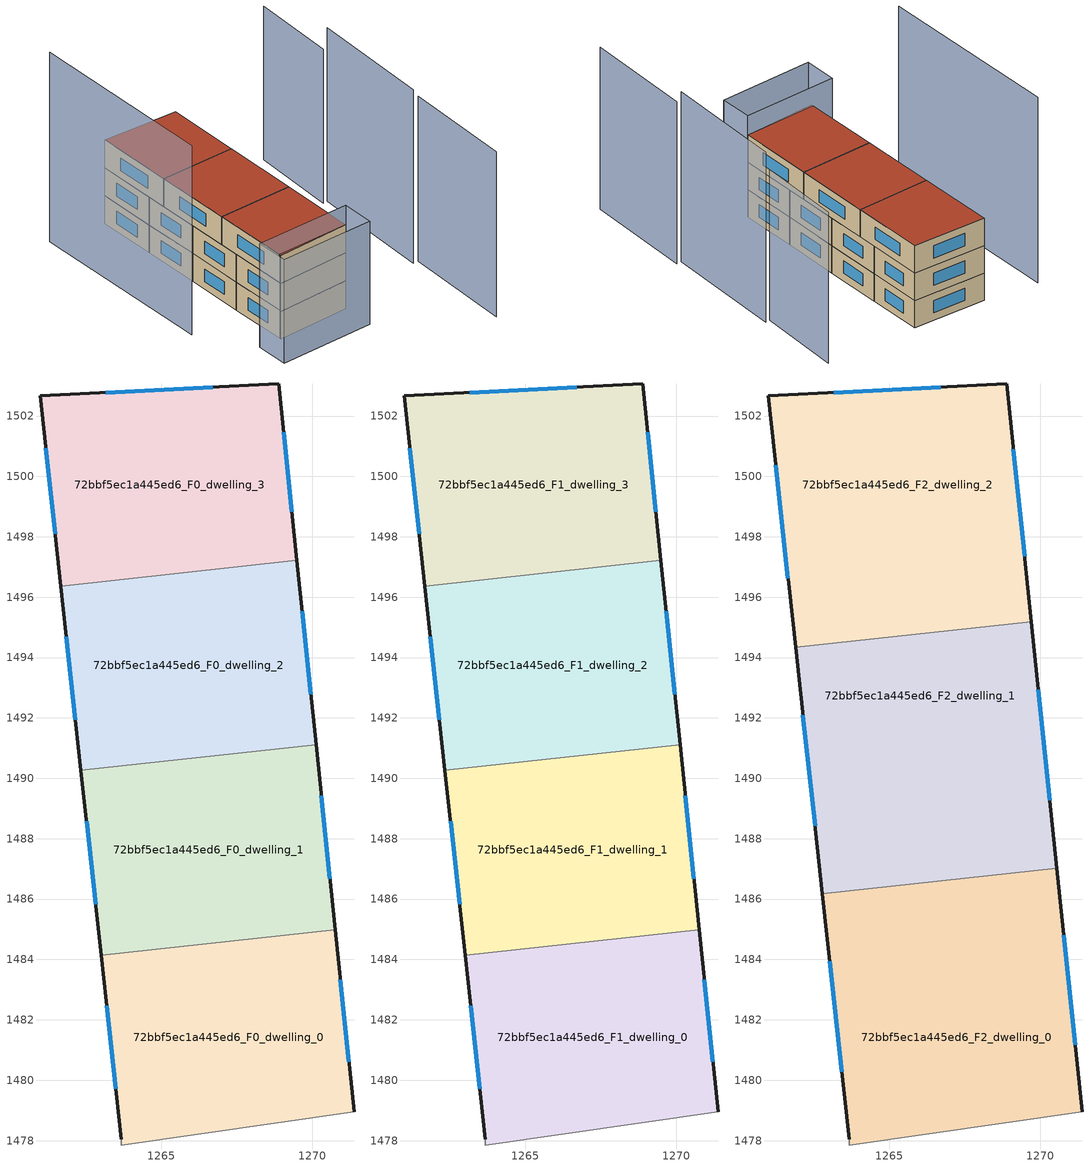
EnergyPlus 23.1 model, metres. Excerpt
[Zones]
72bbf5ec1a445ed6_F0_dwelling_0
 floor ground (EU_floor_Construction): 1270.75,1484.98 1271.38,1478.95 1263.67,1477.85 1263.67,1478.05 1263.01,1484.14 z0
 wall outside (EU_wall_Construction): 1271.38,1478.95 1270.75,1484.98 / 1263.01,1484.14 1263.67,1478.05 z0:3
 wall to 72bbf5ec1a445ed6_F0_dwelling_1 (EU_wall_Construction): 1270.75,1484.98 1263.01,1484.14 z0:3
 wall adiabatic (EU_wall_Construction): 1263.67,1478.05 1263.67,1477.85 1271.38,1478.95 z0:3
 window (EU_Window_Construction): 1271.21,1480.61 1270.93,1483.32 / 1263.19,1482.46 1263.49,1479.73 z0.83:2.17
72bbf5ec1a445ed6_F0_dwelling_1
 floor ground (EU_floor_Construction): 1270.12,1491.11 1270.75,1484.98 1263.01,1484.14 1262.33,1490.27 z0
 wall outside (EU_wall_Construction): 1262.33,1490.27 1263.01,1484.14 / 1270.75,1484.98 1270.12,1491.11 z0:3
 wall to 72bbf5ec1a445ed6_F0_dwelling_2 (EU_wall_Construction): 1270.12,1491.11 1262.33,1490.27 z0:3
 window (EU_Window_Construction): 1262.52,1488.58 1262.82,1485.83 / 1270.58,1486.67 1270.29,1489.43 z0.83:2.17
72bbf5ec1a445ed6_F0_dwelling_2
 floor ground (EU_floor_Construction): 1269.49,1497.22 1270.12,1491.11 1262.33,1490.27 1261.67,1496.37 z0
 wall outside (EU_wall_Construction): 1261.67,1496.37 1262.33,1490.27 / 1270.12,1491.11 1269.49,1497.22 z0:3
 wall to 72bbf5ec1a445ed6_F0_dwelling_3 (EU_wall_Construction): 1269.49,1497.22 1261.67,1496.37 z0:3
 window (EU_Window_Construction): 1261.85,1494.69 1262.15,1491.95 / 1269.95,1492.79 1269.66,1495.54 z0.83:2.17
72bbf5ec1a445ed6_F0_dwelling_3
 floor ground (EU_floor_Construction): 1268.88,1503.07 1269.49,1497.22 1261.67,1496.37 1260.98,1502.67 z0
 wall outside (EU_wall_Construction): 1269.49,1497.22 1268.88,1503.07 1260.98,1502.67 1261.67,1496.37 z0:3
 window (EU_Window_Construction): 1261.17,1500.93 1261.48,1498.1 / 1266.71,1502.96 1263.15,1502.78 / 1269.32,1498.83 1269.05,1501.46 z0.83:2.17
72bbf5ec1a445ed6_F1_dwelling_0
 floor to 72bbf5ec1a445ed6_F0_dwelling_0 (EU_floor_Construction): 1270.75,1484.98 1271.38,1478.95 1263.67,1477.85 1263.67,1478.05 1263.01,1484.14 z3
 wall outside (EU_wall_Construction): 1271.38,1478.95 1270.75,1484.98 / 1263.01,1484.14 1263.67,1478.05 z3:6
 wall to 72bbf5ec1a445ed6_F1_dwelling_1 (EU_wall_Construction): 1270.75,1484.98 1263.01,1484.14 z3:6
 wall adiabatic (EU_wall_Construction): 1263.67,1478.05 1263.67,1477.85 1271.38,1478.95 z3:6
 window (EU_Window_Construction): 1271.21,1480.61 1270.93,1483.32 / 1263.19,1482.46 1263.49,1479.73 z3.83:5.17
72bbf5ec1a445ed6_F1_dwelling_1
 floor to 72bbf5ec1a445ed6_F0_dwelling_1 (EU_floor_Construction): 1270.12,1491.11 1270.75,1484.98 1263.01,1484.14 1262.33,1490.27 z3
 wall outside (EU_wall_Construction): 1262.33,1490.27 1263.01,1484.14 / 1270.75,1484.98 1270.12,1491.11 z3:6
 wall to 72bbf5ec1a445ed6_F1_dwelling_2 (EU_wall_Construction): 1270.12,1491.11 1262.33,1490.27 z3:6
 window (EU_Window_Construction): 1262.52,1488.58 1262.82,1485.83 / 1270.58,1486.67 1270.29,1489.43 z3.83:5.17
72bbf5ec1a445ed6_F1_dwelling_2
 floor to 72bbf5ec1a445ed6_F0_dwelling_2 (EU_floor_Construction): 1269.49,1497.22 1270.12,1491.11 1262.33,1490.27 1261.67,1496.37 z3
 wall outside (EU_wall_Construction): 1261.67,1496.37 1262.33,1490.27 / 1270.12,1491.11 1269.49,1497.22 z3:6
 wall to 72bbf5ec1a445ed6_F1_dwelling_3 (EU_wall_Construction): 1269.49,1497.22 1261.67,1496.37 z3:6
 window (EU_Window_Construction): 1261.85,1494.69 1262.15,1491.95 / 1269.95,1492.79 1269.66,1495.54 z3.83:5.17
72bbf5ec1a445ed6_F1_dwelling_3
 floor to 72bbf5ec1a445ed6_F0_dwelling_3 (EU_floor_Construction): 1268.88,1503.07 1269.49,1497.22 1261.67,1496.37 1260.98,1502.67 z3
 wall outside (EU_wall_Construction): 1269.49,1497.22 1268.88,1503.07 1260.98,1502.67 1261.67,1496.37 z3:6
 window (EU_Window_Construction): 1261.17,1500.93 1261.48,1498.1 / 1266.71,1502.96 1263.15,1502.78 / 1269.32,1498.83 1269.05,1501.46 z3.83:5.17
72bbf5ec1a445ed6_F2_dwelling_0
 floor to 72bbf5ec1a445ed6_F1_dwelling_0 (EU_floor_Construction): 1270.75,1484.98 1271.38,1478.95 1263.67,1477.85 1263.67,1478.05 1263.01,1484.14 z6
 floor to 72bbf5ec1a445ed6_F1_dwelling_1 (EU_floor_Construction): 1270.54,1487.03 1270.75,1484.98 1263.01,1484.14 1262.78,1486.19 z6
 wall outside (EU_wall_Construction): 1271.38,1478.95 1270.54,1487.03 / 1262.78,1486.18 1263.67,1478.05 z6:9
 wall to 72bbf5ec1a445ed6_F2_dwelling_1 (EU_wall_Construction): 1270.54,1487.03 1262.78,1486.18 z6:9
 wall adiabatic (EU_wall_Construction): 1263.67,1478.05 1263.67,1477.85 1271.38,1478.95 z6:9
 window (EU_Window_Construction): 1271.15,1481.17 1270.77,1484.8 / 1263.03,1483.95 1263.43,1480.29 z6.83:8.17
 roof outside (EU_roof_Construction): 1271.38,1478.95 1270.54,1487.03 1262.78,1486.18 1263.67,1478.05 1263.67,1477.85 z9
72bbf5ec1a445ed6_F2_dwelling_1
 floor to 72bbf5ec1a445ed6_F1_dwelling_1 (EU_floor_Construction): 1270.12,1491.11 1270.54,1487.03 1262.78,1486.19 1262.33,1490.27 z6
 floor to 72bbf5ec1a445ed6_F1_dwelling_2 (EU_floor_Construction): 1269.7,1495.19 1270.12,1491.11 1262.33,1490.27 1261.89,1494.34 z6
 wall outside (EU_wall_Construction): 1261.89,1494.34 1262.78,1486.18 / 1270.54,1487.03 1269.7,1495.19 z6:9
 wall to 72bbf5ec1a445ed6_F2_dwelling_2 (EU_wall_Construction): 1269.7,1495.19 1261.89,1494.34 z6:9
 window (EU_Window_Construction): 1262.13,1492.1 1262.54,1488.43 / 1270.31,1489.27 1269.93,1492.94 z6.83:8.17
 roof outside (EU_roof_Construction): 1270.54,1487.03 1269.7,1495.19 1261.89,1494.34 1262.78,1486.18 z9
72bbf5ec1a445ed6_F2_dwelling_2
 floor to 72bbf5ec1a445ed6_F1_dwelling_2 (EU_floor_Construction): 1269.49,1497.22 1269.7,1495.19 1261.89,1494.34 1261.67,1496.37 z6
 floor to 72bbf5ec1a445ed6_F1_dwelling_3 (EU_floor_Construction): 1268.88,1503.07 1269.49,1497.22 1261.67,1496.37 1260.98,1502.67 z6
 wall outside (EU_wall_Construction): 1269.7,1495.19 1268.88,1503.07 1260.98,1502.67 1261.89,1494.34 z6:9
 window (EU_Window_Construction): 1261.23,1500.38 1261.64,1496.63 / 1266.71,1502.96 1263.15,1502.78 / 1269.47,1497.36 1269.11,1500.9 z6.83:8.17
 roof outside (EU_roof_Construction): 1269.7,1495.19 1268.88,1503.07 1260.98,1502.67 1261.89,1494.34 z9
shading: 1281.96,1470.34 1281.19,1481.95 z0:17.7; 1261.39,1477.84 1271.38,1478.95 / 1271.38,1478.95 1271.76,1475.52 / 1271.76,1475.52 1261.77,1474.41 / 1261.77,1474.41 1261.39,1477.84 z0:11.1; 1280.65,1481.91 1279.79,1494.76 z0:18.6; 1255.21,1502.87 1257.4,1482.92 z0:20.3; 1279.3,1494.68 1278.79,1503.66 z0:16.5
[Building]
EU S2 Campaign: North Axis=0; Terrain=City; Solar Distribution=FullExterior
[Site:Location]
Lyon-Bron: Latitude=45.75; Longitude=5; Time Zone=1; Elevation=198
[SizingPeriod:WeatherFileDays]
AnnualSizingPeriod: Begin Month=1; Begin Day of Month=1; End Month=12; End Day of Month=31; Day of Week for Start Day=Monday; Use Weather File Daylight Saving Period=No; Use Weather File Rain and Snow Indicators=No
[MATERIAL]
EU_InternalMass_Material: Roughness=MediumRough; Thickness=0.1; Conductivity=1; Density=1800; Specific Heat=900; Thermal Absorptance=0.9; Solar Absorptance=0.7; Visible Absorptance=0.7
[MATERIAL:NOMASS] Roughness=MediumRough; Thermal Absorptance=0.9; Solar Absorptance=0.7; Visible Absorptance=0.7
Name | Thermal Resistance
EU_wall_NoMass | 0.87146
EU_roof_NoMass | 0.842276
EU_floor_NoMass | 0.496999
[WINDOWMATERIAL:SIMPLEGLAZINGSYSTEM]
EU_Window_SimpleGlazing: UFactor=2.2525; Solar Heat Gain Coefficient=0.76; Visible Transmittance=0.76
[CONSTRUCTION]
EU_wall_Construction: EU_wall_NoMass
EU_roof_Construction: EU_roof_NoMass
EU_floor_Construction: EU_floor_NoMass
EU_Window_Construction: EU_Window_SimpleGlazing
EU_InternalMass_Construction: EU_InternalMass_Material
[ZONE] Type=1; Multiplier=1; Ceiling Height=autocalculate; Floor Area=autocalculate; Part of Total Floor Area=Yes
Name | Volume
72bbf5ec1a445ed6_F0_dwelling_0; 72bbf5ec1a445ed6_F1_dwelling_0 | 144.506
72bbf5ec1a445ed6_F2_dwelling_0 | 192.665
72bbf5ec1a445ed6_F0_dwelling_1; 72bbf5ec1a445ed6_F1_dwelling_1 | 144.52
72bbf5ec1a445ed6_F2_dwelling_1 | 192.697
72bbf5ec1a445ed6_F0_dwelling_2; 72bbf5ec1a445ed6_F1_dwelling_2 | 144.515
72bbf5ec1a445ed6_F2_dwelling_2 | 192.659
72bbf5ec1a445ed6_F0_dwelling_3; 72bbf5ec1a445ed6_F1_dwelling_3 | 144.5
[INTERNALMASS] Construction=EU_InternalMass_Construction
Name | Zone or ZoneList | Surface Area
72bbf5ec1a445ed6_F0_dwelling_0_EU_InternalMass | 72bbf5ec1a445ed6_F0_dwelling_0 | 48.1686
72bbf5ec1a445ed6_F0_dwelling_1_EU_InternalMass | 72bbf5ec1a445ed6_F0_dwelling_1 | 48.1733
72bbf5ec1a445ed6_F0_dwelling_2_EU_InternalMass | 72bbf5ec1a445ed6_F0_dwelling_2 | 48.1713
72bbf5ec1a445ed6_F0_dwelling_3_EU_InternalMass | 72bbf5ec1a445ed6_F0_dwelling_3 | 48.1669
72bbf5ec1a445ed6_F1_dwelling_0_EU_InternalMass | 72bbf5ec1a445ed6_F1_dwelling_0 | 48.1686
72bbf5ec1a445ed6_F1_dwelling_1_EU_InternalMass | 72bbf5ec1a445ed6_F1_dwelling_1 | 48.1733
72bbf5ec1a445ed6_F1_dwelling_2_EU_InternalMass | 72bbf5ec1a445ed6_F1_dwelling_2 | 48.1713
72bbf5ec1a445ed6_F1_dwelling_3_EU_InternalMass | 72bbf5ec1a445ed6_F1_dwelling_3 | 48.1669
72bbf5ec1a445ed6_F2_dwelling_0_EU_InternalMass | 72bbf5ec1a445ed6_F2_dwelling_0 | 64.2216
72bbf5ec1a445ed6_F2_dwelling_1_EU_InternalMass | 72bbf5ec1a445ed6_F2_dwelling_1 | 64.2322
72bbf5ec1a445ed6_F2_dwelling_2_EU_InternalMass | 72bbf5ec1a445ed6_F2_dwelling_2 | 64.2195
[OTHEREQUIPMENT] Fuel Type=Electricity; Design Level Calculation Method=Watts/Area; Power per Zone Floor Area=1; Fraction Latent=0; Fraction Radiant=0; Fraction Lost=0; Carbon Dioxide Generation Rate=0; EndUse Subcategory=EU_Step8_InternalGains
Name | Zone or ZoneList or Space or SpaceList | Schedule
EU_Step8_InternalGain_72bbf5ec1a445ed6_F0_dwelling_0_f000 | 72bbf5ec1a445ed6_F0_dwelling_0 | EU_Step8_GainSchedule_72bbf5ec1a445ed6_F0_dwelling_0_f000
EU_Step8_InternalGain_72bbf5ec1a445ed6_F0_dwelling_1_f000 | 72bbf5ec1a445ed6_F0_dwelling_1 | EU_Step8_GainSchedule_72bbf5ec1a445ed6_F0_dwelling_1_f000
EU_Step8_InternalGain_72bbf5ec1a445ed6_F0_dwelling_2_f000 | 72bbf5ec1a445ed6_F0_dwelling_2 | EU_Step8_GainSchedule_72bbf5ec1a445ed6_F0_dwelling_2_f000
EU_Step8_InternalGain_72bbf5ec1a445ed6_F0_dwelling_3_f000 | 72bbf5ec1a445ed6_F0_dwelling_3 | EU_Step8_GainSchedule_72bbf5ec1a445ed6_F0_dwelling_3_f000
EU_Step8_InternalGain_72bbf5ec1a445ed6_F1_dwelling_0_f000 | 72bbf5ec1a445ed6_F1_dwelling_0 | EU_Step8_GainSchedule_72bbf5ec1a445ed6_F1_dwelling_0_f000
EU_Step8_InternalGain_72bbf5ec1a445ed6_F1_dwelling_1_f000 | 72bbf5ec1a445ed6_F1_dwelling_1 | EU_Step8_GainSchedule_72bbf5ec1a445ed6_F1_dwelling_1_f000
EU_Step8_InternalGain_72bbf5ec1a445ed6_F1_dwelling_2_f000 | 72bbf5ec1a445ed6_F1_dwelling_2 | EU_Step8_GainSchedule_72bbf5ec1a445ed6_F1_dwelling_2_f000
EU_Step8_InternalGain_72bbf5ec1a445ed6_F1_dwelling_3_f000 | 72bbf5ec1a445ed6_F1_dwelling_3 | EU_Step8_GainSchedule_72bbf5ec1a445ed6_F1_dwelling_3_f000
EU_Step8_InternalGain_72bbf5ec1a445ed6_F2_dwelling_0_f000 | 72bbf5ec1a445ed6_F2_dwelling_0 | EU_Step8_GainSchedule_72bbf5ec1a445ed6_F2_dwelling_0_f000
EU_Step8_InternalGain_72bbf5ec1a445ed6_F2_dwelling_1_f000 | 72bbf5ec1a445ed6_F2_dwelling_1 | EU_Step8_GainSchedule_72bbf5ec1a445ed6_F2_dwelling_1_f000
EU_Step8_InternalGain_72bbf5ec1a445ed6_F2_dwelling_2_f000 | 72bbf5ec1a445ed6_F2_dwelling_2 | EU_Step8_GainSchedule_72bbf5ec1a445ed6_F2_dwelling_2_f000
[ZONEVENTILATION:DESIGNFLOWRATE] Schedule=EU_AlwaysOn; Design Flow Rate Calculation Method=AirChanges/Hour; Air Changes per Hour=0.425; Ventilation Type=Natural; Fan Pressure Rise=0; Fan Total Efficiency=1; Constant Term Coefficient=1; Temperature Term Coefficient=0; Velocity Term Coefficient=0; Velocity Squared Term Coefficient=0; Minimum Indoor Temperature=-100; Maximum Indoor Temperature=100; Delta Temperature=-100; Minimum Outdoor Temperature=-100; Maximum Outdoor Temperature=100; Maximum Wind Speed=40
Name | Zone or ZoneList or Space or SpaceList
EU_ConstantAir_72bbf5ec1a445ed6_F0_dwelling_0 | 72bbf5ec1a445ed6_F0_dwelling_0
EU_ConstantAir_72bbf5ec1a445ed6_F0_dwelling_1 | 72bbf5ec1a445ed6_F0_dwelling_1
EU_ConstantAir_72bbf5ec1a445ed6_F0_dwelling_2 | 72bbf5ec1a445ed6_F0_dwelling_2
EU_ConstantAir_72bbf5ec1a445ed6_F0_dwelling_3 | 72bbf5ec1a445ed6_F0_dwelling_3
EU_ConstantAir_72bbf5ec1a445ed6_F1_dwelling_0 | 72bbf5ec1a445ed6_F1_dwelling_0
EU_ConstantAir_72bbf5ec1a445ed6_F1_dwelling_1 | 72bbf5ec1a445ed6_F1_dwelling_1
EU_ConstantAir_72bbf5ec1a445ed6_F1_dwelling_2 | 72bbf5ec1a445ed6_F1_dwelling_2
EU_ConstantAir_72bbf5ec1a445ed6_F1_dwelling_3 | 72bbf5ec1a445ed6_F1_dwelling_3
EU_ConstantAir_72bbf5ec1a445ed6_F2_dwelling_0 | 72bbf5ec1a445ed6_F2_dwelling_0
EU_ConstantAir_72bbf5ec1a445ed6_F2_dwelling_1 | 72bbf5ec1a445ed6_F2_dwelling_1
EU_ConstantAir_72bbf5ec1a445ed6_F2_dwelling_2 | 72bbf5ec1a445ed6_F2_dwelling_2
[HVACTEMPLATE:THERMOSTAT] Constant Heating Setpoint=20; Constant Cooling Setpoint=50
EU_HeatOnly_72bbf5ec1a445ed6_F0_dwelling_0; EU_HeatOnly_72bbf5ec1a445ed6_F0_dwelling_1; EU_HeatOnly_72bbf5ec1a445ed6_F0_dwelling_2; EU_HeatOnly_72bbf5ec1a445ed6_F0_dwelling_3; EU_HeatOnly_72bbf5ec1a445ed6_F1_dwelling_0; EU_HeatOnly_72bbf5ec1a445ed6_F1_dwelling_1; EU_HeatOnly_72bbf5ec1a445ed6_F1_dwelling_2; EU_HeatOnly_72bbf5ec1a445ed6_F1_dwelling_3; EU_HeatOnly_72bbf5ec1a445ed6_F2_dwelling_0; EU_HeatOnly_72bbf5ec1a445ed6_F2_dwelling_1; EU_HeatOnly_72bbf5ec1a445ed6_F2_dwelling_2
[HVACTEMPLATE:ZONE:IDEALLOADSAIRSYSTEM] System Availability Schedule=EU_AlwaysOn; Maximum Heating Supply Air Temperature=50; Minimum Cooling Supply Air Temperature=13; Maximum Heating Supply Air Humidity Ratio=0.0156; Minimum Cooling Supply Air Humidity Ratio=0.0077; Heating Limit=NoLimit; Cooling Limit=NoLimit; Heating Availability Schedule=EU_AlwaysOn; Cooling Availability Schedule=EU_CoolingOff; Dehumidification Control Type=ConstantSensibleHeatRatio; Cooling Sensible Heat Ratio=0.7; Dehumidification Setpoint=60; Humidification Control Type=None; Humidification Setpoint=30; Outdoor Air Method=None; Outdoor Air Flow Rate per Person=0.00944; Outdoor Air Flow Rate per Zone Floor Area=0; Outdoor Air Flow Rate per Zone=0; Demand Controlled Ventilation Type=None; Outdoor Air Economizer Type=NoEconomizer; Heat Recovery Type=None; Sensible Heat Recovery Effectiveness=0.7; Latent Heat Recovery Effectiveness=0.65
Name | Template Thermostat
72bbf5ec1a445ed6_F0_dwelling_0 | EU_HeatOnly_72bbf5ec1a445ed6_F0_dwelling_0
72bbf5ec1a445ed6_F0_dwelling_1 | EU_HeatOnly_72bbf5ec1a445ed6_F0_dwelling_1
72bbf5ec1a445ed6_F0_dwelling_2 | EU_HeatOnly_72bbf5ec1a445ed6_F0_dwelling_2
72bbf5ec1a445ed6_F0_dwelling_3 | EU_HeatOnly_72bbf5ec1a445ed6_F0_dwelling_3
72bbf5ec1a445ed6_F1_dwelling_0 | EU_HeatOnly_72bbf5ec1a445ed6_F1_dwelling_0
72bbf5ec1a445ed6_F1_dwelling_1 | EU_HeatOnly_72bbf5ec1a445ed6_F1_dwelling_1
72bbf5ec1a445ed6_F1_dwelling_2 | EU_HeatOnly_72bbf5ec1a445ed6_F1_dwelling_2
72bbf5ec1a445ed6_F1_dwelling_3 | EU_HeatOnly_72bbf5ec1a445ed6_F1_dwelling_3
72bbf5ec1a445ed6_F2_dwelling_0 | EU_HeatOnly_72bbf5ec1a445ed6_F2_dwelling_0
72bbf5ec1a445ed6_F2_dwelling_1 | EU_HeatOnly_72bbf5ec1a445ed6_F2_dwelling_1
72bbf5ec1a445ed6_F2_dwelling_2 | EU_HeatOnly_72bbf5ec1a445ed6_F2_dwelling_2
[SIZING:ZONE] Zone Cooling Design Supply Air Temperature Input Method=SupplyAirTemperature; Zone Cooling Design Supply Air Temperature=13; Zone Heating Design Supply Air Temperature Input Method=SupplyAirTemperature; Zone Heating Design Supply Air Temperature=50; Zone Cooling Design Supply Air Humidity Ratio=0.008; Zone Heating Design Supply Air Humidity Ratio=0.008; Cooling Design Air Flow Method=DesignDay; Cooling Design Air Flow Rate=0; Cooling Minimum Air Flow per Zone Floor Area=0.000762; Cooling Minimum Air Flow=0; Cooling Minimum Air Flow Fraction=0.2; Heating Design Air Flow Method=DesignDay; Heating Design Air Flow Rate=0; Heating Maximum Air Flow per Zone Floor Area=0.002032; Heating Maximum Air Flow=0.141576; Heating Maximum Air Flow Fraction=0.3; Account for Dedicated Outdoor Air System=No; Dedicated Outdoor Air System Control Strategy=NeutralSupplyAir; Dedicated Outdoor Air Low Setpoint Temperature for Design=autosize; Dedicated Outdoor Air High Setpoint Temperature for Design=autosize; Zone Load Sizing Method=Sensible Load Only No Latent Load; Zone Latent Cooling Design Supply Air Humidity Ratio Input Method=HumidityRatioDifference; Zone Cooling Design Supply Air Humidity Ratio Difference=0.005; Zone Latent Heating Design Supply Air Humidity Ratio Input Method=HumidityRatioDifference; Zone Humidification Design Supply Air Humidity Ratio Difference=0.005
72bbf5ec1a445ed6_F0_dwelling_0; 72bbf5ec1a445ed6_F0_dwelling_1; 72bbf5ec1a445ed6_F0_dwelling_2; 72bbf5ec1a445ed6_F0_dwelling_3; 72bbf5ec1a445ed6_F1_dwelling_0; 72bbf5ec1a445ed6_F1_dwelling_1; 72bbf5ec1a445ed6_F1_dwelling_2; 72bbf5ec1a445ed6_F1_dwelling_3; 72bbf5ec1a445ed6_F2_dwelling_0; 72bbf5ec1a445ed6_F2_dwelling_1; 72bbf5ec1a445ed6_F2_dwelling_2
[SCHEDULE:CONSTANT]
Name | Hourly Value
EU_AlwaysOn | 1
EU_CoolingOff | 0
[SCHEDULE:FILE] Column Number=1; Rows to Skip at Top=0; Number of Hours of Data=8760; Column Separator=Comma; Interpolate to Timestep=No; Minutes per Item=60; Adjust Schedule for Daylight Savings=Yes
Name | File
EU_Step8_GainSchedule_72bbf5ec1a445ed6_F0_dwelling_0_f000 | ../../schedules/72bbf5ec1a445ed6/72bbf5ec1a445ed6_F0_dwelling_0_f000_gain.csv
EU_Step8_GainSchedule_72bbf5ec1a445ed6_F0_dwelling_1_f000 | ../../schedules/72bbf5ec1a445ed6/72bbf5ec1a445ed6_F0_dwelling_1_f000_gain.csv
EU_Step8_GainSchedule_72bbf5ec1a445ed6_F0_dwelling_2_f000 | ../../schedules/72bbf5ec1a445ed6/72bbf5ec1a445ed6_F0_dwelling_2_f000_gain.csv
EU_Step8_GainSchedule_72bbf5ec1a445ed6_F0_dwelling_3_f000 | ../../schedules/72bbf5ec1a445ed6/72bbf5ec1a445ed6_F0_dwelling_3_f000_gain.csv
EU_Step8_GainSchedule_72bbf5ec1a445ed6_F1_dwelling_0_f000 | ../../schedules/72bbf5ec1a445ed6/72bbf5ec1a445ed6_F1_dwelling_0_f000_gain.csv
EU_Step8_GainSchedule_72bbf5ec1a445ed6_F1_dwelling_1_f000 | ../../schedules/72bbf5ec1a445ed6/72bbf5ec1a445ed6_F1_dwelling_1_f000_gain.csv
EU_Step8_GainSchedule_72bbf5ec1a445ed6_F1_dwelling_2_f000 | ../../schedules/72bbf5ec1a445ed6/72bbf5ec1a445ed6_F1_dwelling_2_f000_gain.csv
EU_Step8_GainSchedule_72bbf5ec1a445ed6_F1_dwelling_3_f000 | ../../schedules/72bbf5ec1a445ed6/72bbf5ec1a445ed6_F1_dwelling_3_f000_gain.csv
EU_Step8_GainSchedule_72bbf5ec1a445ed6_F2_dwelling_0_f000 | ../../schedules/72bbf5ec1a445ed6/72bbf5ec1a445ed6_F2_dwelling_0_f000_gain.csv
EU_Step8_GainSchedule_72bbf5ec1a445ed6_F2_dwelling_1_f000 | ../../schedules/72bbf5ec1a445ed6/72bbf5ec1a445ed6_F2_dwelling_1_f000_gain.csv
EU_Step8_GainSchedule_72bbf5ec1a445ed6_F2_dwelling_2_f000 | ../../schedules/72bbf5ec1a445ed6/72bbf5ec1a445ed6_F2_dwelling_2_f000_gain.csv
